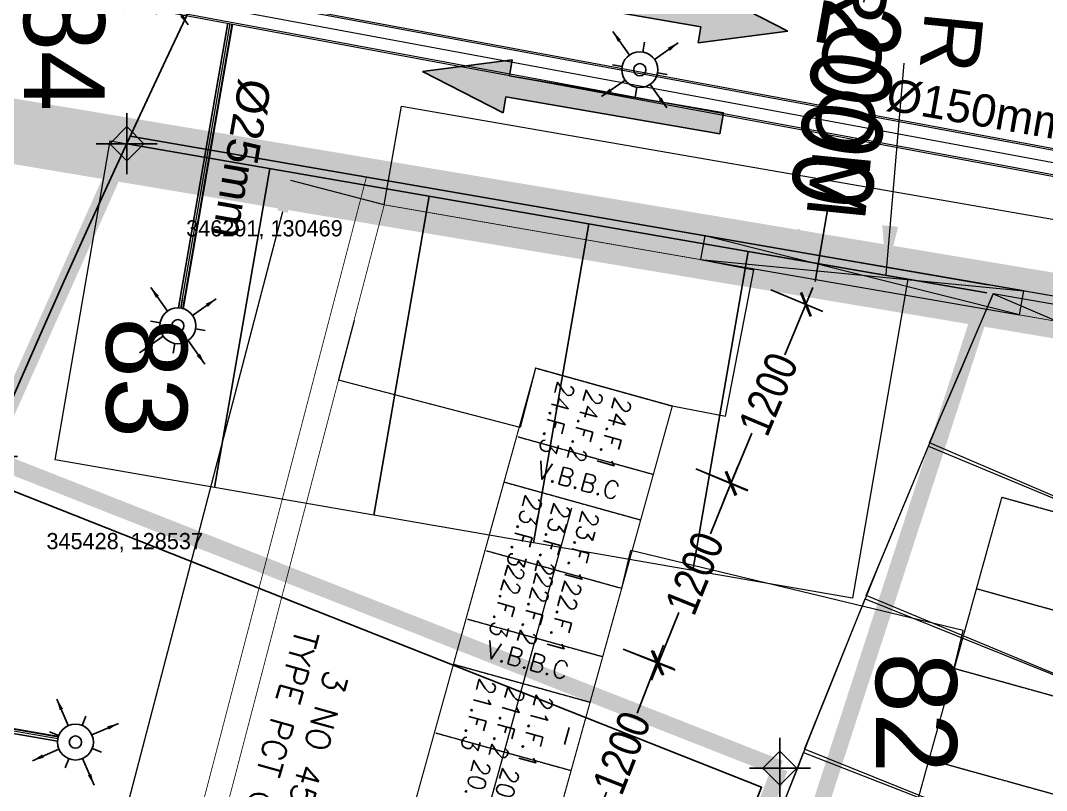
# Model space of a CAD drawing. Header units: inches. Extents: x 257070 to 799932, y -17980 to 269260.
# Drawn here: x 345635 to 351973, y 126474 to 131230 of the extents above; entities that cross this region are included whole.
import ezdxf

# ---------------------------------------------------------------- set-up
doc = ezdxf.new("R2010")
doc.units = ezdxf.units.IN
doc.header["$MEASUREMENT"] = 0
doc.header["$PDMODE"] = 99
doc.header["$PDSIZE"] = 100
doc.linetypes.add('Basement 1floor plan$0$CENTERX2', pattern=[4, 2.5, -0.5, 0.5, -0.5])
doc.linetypes.add('HIDDEN', pattern=[0.375, 0.25, -0.125])
for name, color, linetype in [('0-AES-F-SPRINKLER', 10, 'Continuous'), ('0-MULLION HIDDEN', 7, 'Continuous'), ('2 wheeler barrier', 170, 'Continuous'), ('basement1_AP$0$A-_ROAD----_E-_-', 2, 'Continuous'), ('DSP_MISCELANEOUS', 252, 'Continuous'), ('DSP_PARKING', 8, 'Continuous'), ('DSP_SLAB CO-ORDINATES', 160, 'Continuous'), ('RETAIL', 40, 'Continuous'), ('VL-E-EQP TEXT', 2, 'Continuous'), ('VL-EL-CABLE TRAY LIFT', 1, 'Continuous'), ('VL-EL-TRAY(DG)', 11, 'Continuous'), ('VL-EL-TRAY(TR-1)', 4, 'Continuous')]:
    doc.layers.add(name, color=color, linetype=linetype)
for name, color, linetype, lineweight in [('0-AES-F-SPRINKLER PIPE', 10, 'Continuous', 15), ('0-AES-P-INFRA', 7, 'Continuous', 13), ('07--DIM-2', 2, 'Continuous', 25), ('M--TILING-2', 252, 'Continuous', 18), ('Q--PARKING', 253, 'Continuous', 13), ('VL-EL-ES1 CABLETRAY', 4, 'Continuous', 0), ('VL-MEP-EQPT', 6, 'Continuous', 0)]:
    doc.layers.add(name, color=color, linetype=linetype, lineweight=lineweight)
doc.styles.add('ARIAL', font='arial.ttf')
doc.styles.add('RomanS', font='romans.shx')
doc.styles.get("Standard").update_dxf_attribs({"font": 'arial.ttf'})
doc.styles.add('TEXT style 175', font='GOTHIC.TTF')
doc.styles.add('TEXT style 75', font='ARIALN.TTF')
doc.dimstyles.new('75', dxfattribs={"dimscale": 1.5, "dimtxt": 200, "dimasz": 113, "dimexe": 113, "dimexo": 0, "dimgap": 25, "dimtad": 0, "dimdec": 0, "dimrnd": 5, "dimzin": 0, "dimdsep": 46, "dimtxsty": 'TEXT style 75', "dimblk": 'ARCHTICK', "dimcen": 0.09, "dimdle": 113, "dimclrd": 8, "dimclre": 8, "dimclrt": 256, "dimadec": 0, "dimazin": 0, "dimtfac": 1, "dimtdec": 0, "dimtofl": 0, "dimtmove": 1, "dimatfit": 3, "dimldrblk": 'OPEN90', "dimfxl": 0, "dimtolj": 1, "dimtzin": 0, "dimarcsym": 0})
doc.dimstyles.new('AES DIM', dxfattribs={"dimtxt": 0.2, "dimasz": 0.15, "dimexe": 0, "dimexo": 0, "dimgap": 0.02, "dimtad": 1, "dimzin": 0, "dimdsep": 46, "dimtxsty": 'RomanS', "dimcen": 0, "dimclrd": 7, "dimclre": 7, "dimclrt": 7, "dimadec": 0, "dimazin": 0, "dimtfac": 1, "dimtix": 1, "dimtofl": 0, "dimtmove": 1, "dimatfit": 3, "dimfxl": 1, "dimtolj": 1, "dimtzin": 0, "dimlwd": -1, "dimlwe": -1, "dimarcsym": 0})
doc.dimstyles.new('ISO-25', dxfattribs={"dimtxt": 2.5, "dimasz": 2.5, "dimexe": 1.25, "dimexo": 0.625, "dimtad": 1, "dimtxsty": 'Standard', "dimcen": 2.5, "dimadec": 0, "dimazin": 0, "dimtfac": 1, "dimtmove": 0, "dimatfit": 3, "dimfxl": 1, "dimarcsym": 0})

# ---------------------------------------------------------------- blocks, each defined once
blk = doc.blocks.new('_ArchTick')
at = {"color": 0, "linetype": 'ByBlock', "const_width": 0.15}
blk.add_lwpolyline([(-0.5, -0.5), (0.5, 0.5)], dxfattribs=at)
blk = doc.blocks.new('*D234')
at = {"layer": '07--DIM-2', "color": 251, "lineweight": -2, "ltscale": 1000, "transparency": 16777216}
for p, q in [((350924.7713601898, 131810.2803605062), (350843.9914974724, 131344.1697589004)), ((350531.3158836263, 131763.7842131661), (351016.8157064752, 131679.6440779623)), ((350544.6578641199, 129616.9746977895), (350625.4377268374, 130083.0852993953)), ((350189.794323815, 129793.1591792787), (350675.2941466639, 129709.0190440748))]:
    blk.add_line(p, q, dxfattribs=at)
at = {"layer": 'DEFPOINTS', "color": 0, "ltscale": 1000, "transparency": 16777216}
for p in [(350531.3158836263, 131763.7842131661, -6.740123158241933e-08), (350189.794323815, 129793.1591792787, -6.654302336857554e-08), (350563.9538322492, 129728.3150122041)]:
    blk.add_point(p, dxfattribs=at)
at = {"layer": '07--DIM-2', "color": 251, "lineweight": -2, "ltscale": 1000, "transparency": 16777216, "xscale": 350, "yscale": 350, "zscale": 350}
for p, rotation in [((350905.4753920605, 131698.9400460916), 80.16794465756146), ((350563.9538322492, 129728.3150122041), 260.1679446575615)]:
    blk.add_blockref('_ArchTick', p, dxfattribs=dict(at, rotation=rotation))
at = {"layer": '07--DIM-2', "ltscale": 1000, "transparency": 16777216, "insert": (350734.7146121548, 130713.6275291478), "char_height": 500, "attachment_point": 5, "rotation": 260, "style": 'TEXT style 75'}
blk.add_mtext('\\A1;2000', dxfattribs=at)
blk = doc.blocks.new('_Open90')
at = {"color": 0, "linetype": 'ByBlock', "lineweight": -2}
for p, q in [((-0.5, 0.5), (0, 0)), ((0, 0), (-1, 0)), ((0, 0), (-0.5, -0.5))]:
    blk.add_line(p, q, dxfattribs=at)
blk = doc.blocks.new('*U178')
at = {"layer": 'DSP_SLAB CO-ORDINATES', "color": 206}
for p, q in [((-0.0003698509850069277, -188.0474283585087), (-0.0003698509849839045, 188.0474118549197)), ((-188.0477899576992, -8.251794497482479e-06), (188.0470502557292, -8.251794497482479e-06))]:
    blk.add_line(p, q, dxfattribs=at)
at = {"layer": 'DSP_SLAB CO-ORDINATES', "color": 206, "ltscale": 3.5}
blk.add_lwpolyline([(-105.4687033243318, 0.1349944143975237), (4.66756682276557e-05, 105.6037444143975), (105.4687966714443, 0.1359383291039289), (4.667566820182415e-05, -105.3337555856025), (-105.4677594096254, 0.1359383291039289)], dxfattribs=at)
at = {"layer": 'DEFPOINTS', "style": 'TEXT style 175'}
blk.add_attdef('CORDINATE', (367.2826763232355, -572.4526064181649), '', height=100, dxfattribs=at)
at = {"layer": 'DSP_SLAB CO-ORDINATES', "color": 214, "style": 'TEXT style 175'}
blk.add_attdef('NO.', (592.8591045036692, 715.0341059164293), '', height=500, rotation=270, dxfattribs=at)
blk = doc.blocks.new('*U179')
at = {"layer": 'DSP_SLAB CO-ORDINATES', "color": 206}
for p, q in [((-0.0003698509850069277, -188.0474283585087), (-0.0003698509849839045, 188.0474118549197)), ((-188.0477899576992, -8.251794497482479e-06), (188.0470502557292, -8.251794497482479e-06))]:
    blk.add_line(p, q, dxfattribs=at)
at = {"layer": 'DSP_SLAB CO-ORDINATES', "color": 206, "ltscale": 3.5}
blk.add_lwpolyline([(-105.4687033243318, 0.1349944143975237), (4.66756682276557e-05, 105.6037444143975), (105.4687966714443, 0.1359383291039289), (4.667566820182415e-05, -105.3337555856025), (-105.4677594096254, 0.1359383291039289)], dxfattribs=at)
at = {"layer": 'DEFPOINTS', "style": 'TEXT style 175'}
blk.add_attdef('CORDINATE', (367.2826763232355, -572.4526064181649), '', height=100, dxfattribs=at)
at = {"layer": 'DSP_SLAB CO-ORDINATES', "color": 214, "style": 'TEXT style 175'}
blk.add_attdef('NO.', (736.7174987976277, 858.989268202271), '', height=500, rotation=270, dxfattribs=at)
blk = doc.blocks.new('*U180')
at = {"layer": 'DSP_SLAB CO-ORDINATES', "color": 206}
for p, q in [((-0.0003698509850069277, -188.0474283585087), (-0.0003698509849839045, 188.0474118549197)), ((-188.0477899576992, -8.251794497482479e-06), (188.0470502557292, -8.251794497482479e-06))]:
    blk.add_line(p, q, dxfattribs=at)
at = {"layer": 'DSP_SLAB CO-ORDINATES', "color": 206, "ltscale": 3.5}
blk.add_lwpolyline([(-105.4687033243318, 0.1349944143975237), (4.66756682276557e-05, 105.6037444143975), (105.4687966714443, 0.1359383291039289), (4.667566820182415e-05, -105.3337555856025), (-105.4677594096254, 0.1359383291039289)], dxfattribs=at)
at = {"layer": 'DEFPOINTS', "style": 'TEXT style 175'}
blk.add_attdef('CORDINATE', (367.2826763232355, -572.4526064181649), '', height=100, dxfattribs=at)
at = {"layer": 'DSP_SLAB CO-ORDINATES', "color": 214, "style": 'TEXT style 175'}
blk.add_attdef('NO.', (-635.8334859257494, 944.6775177041363), '', height=500, rotation=270, dxfattribs=at)
blk = doc.blocks.new('*D524')
at = {"layer": '0-MULLION HIDDEN', "color": 8, "lineweight": -2, "ltscale": 1000, "transparency": 16777216}
for p, q in [((349357.2960027764, 127347.4176456361), (349672.5721161249, 127224.5204748762)), ((349608.3287877857, 127370.8447543513), (349444.4948961724, 126950.5510058198)), ((349090.4197775215, 126042.2190519478), (349254.2536691347, 126462.5128004793)), ((348921.467943648, 126229.3595510469), (349236.7440569965, 126106.462380287))]:
    blk.add_line(p, q, dxfattribs=at)
at = {"layer": 'DEFPOINTS', "color": 0, "ltscale": 1000, "transparency": 16777216}
for p in [(349357.2960027764, 127347.4176456361), (348921.467943648, 126229.3595510469), (349131.4602530894, 126147.502855855)]:
    blk.add_point(p, dxfattribs=at)
at = {"layer": '0-MULLION HIDDEN', "color": 8, "lineweight": -2, "ltscale": 1000, "transparency": 16777216, "xscale": 113, "yscale": 113, "zscale": 113}
for p, rotation in [((349567.2883122178, 127265.5609504441), 68.70376238343059), ((349131.4602530894, 126147.502855855), 248.7037623834306)]:
    blk.add_blockref('_ArchTick', p, dxfattribs=dict(at, rotation=rotation))
at = {"layer": '0-MULLION HIDDEN', "ltscale": 1000, "transparency": 16777216, "insert": (349349.3742826536, 126706.5319031496), "char_height": 200, "attachment_point": 5, "rotation": 68.70376238343059, "style": 'TEXT style 75'}
blk.add_mtext('\\A1;1200', dxfattribs=at)
blk = doc.blocks.new('*D526')
at = {"layer": '0-MULLION HIDDEN', "color": 8, "lineweight": -2, "ltscale": 1000, "transparency": 16777216}
for p, q in [((350270.8053085103, 129566.7136314917), (350591.2737660424, 129432.4480202596)), ((350530.717088584, 129580.3361158427), (350356.4032448708, 129164.2795537144)), ((349979.6790256307, 128265.104937467), (350153.992869344, 128681.1614995953)), ((349807.0986636819, 128459.9272261574), (350127.5671212139, 128325.6616149253))]:
    blk.add_line(p, q, dxfattribs=at)
at = {"layer": 'DEFPOINTS', "color": 0, "ltscale": 1000, "transparency": 16777216}
for p in [(350270.8053085103, 129566.7136314917), (349807.0986636819, 128459.9272261574), (350023.3447346931, 128369.3273239877)]:
    blk.add_point(p, dxfattribs=at)
at = {"layer": '0-MULLION HIDDEN', "color": 8, "lineweight": -2, "ltscale": 1000, "transparency": 16777216, "xscale": 113, "yscale": 113, "zscale": 113}
for p, rotation in [((350487.0513795216, 129476.113729322), 67.26793915141728), ((350023.3447346931, 128369.3273239877), 247.2679391514173)]:
    blk.add_blockref('_ArchTick', p, dxfattribs=dict(at, rotation=rotation))
at = {"layer": '0-MULLION HIDDEN', "ltscale": 1000, "transparency": 16777216, "insert": (350255.1980571074, 128922.7205266548), "char_height": 200, "attachment_point": 5, "rotation": 67.26793915141725, "style": 'TEXT style 75'}
blk.add_mtext('\\A1;1200', dxfattribs=at)
blk = doc.blocks.new('*D528')
at = {"layer": '0-MULLION HIDDEN', "color": 8, "lineweight": -2, "ltscale": 1000, "transparency": 16777216}
for p, q in [((350066.9214553382, 128476.7639501314), (349897.8343136864, 128058.5559638427)), ((349807.098663601, 128459.9272259612), (350129.3263569281, 128329.6462140914)), ((349532.4059582862, 127154.7317277016), (349701.493099938, 127572.9397139904)), ((349357.2960009991, 127347.4176411613), (349679.5236943262, 127217.1366292915))]:
    blk.add_line(p, q, dxfattribs=at)
at = {"layer": 'DEFPOINTS', "color": 0, "ltscale": 1000, "transparency": 16777216}
for p in [(349807.098663601, 128459.9272259612), (349357.2960009991, 127347.4176411613), (349574.7623755112, 127259.4930465166)]:
    blk.add_point(p, dxfattribs=at)
at = {"layer": '0-MULLION HIDDEN', "color": 8, "lineweight": -2, "ltscale": 1000, "transparency": 16777216, "xscale": 113, "yscale": 113, "zscale": 113}
for p, rotation in [((350024.5650381131, 128372.0026313165), 67.98585076890897), ((349574.7623755112, 127259.4930465166), 247.985850768909)]:
    blk.add_blockref('_ArchTick', p, dxfattribs=dict(at, rotation=rotation))
at = {"layer": '0-MULLION HIDDEN', "ltscale": 1000, "transparency": 16777216, "insert": (349799.6637068122, 127815.7478389166), "char_height": 200, "attachment_point": 5, "rotation": 67.98585076890899, "style": 'TEXT style 75'}
blk.add_mtext('\\A1;1200', dxfattribs=at)
blk = doc.blocks.new('basement1_AP$0$AR-DIR-A')
h = blk.add_hatch()
h.set_pattern_fill('ANSI31', color=8)
h.set_pattern_definition([(45, (0, 0), (-0.08838834764831843, 0.08838834764831845), [])])
h.paths.add_polyline_path([(158.1066071930181, -457.6573373205702), (26.41674446851535, -457.6573373205702), (26.41674446851539, -1800.032041987579), (-73.89045896677638, -1800.032041987579), (92.26167583076679, -2334.707830424019), (258.4138106283098, -1800.032041987579), (158.1066071930181, -1800.032041987579)])
at = {"layer": 'DSP_MISCELANEOUS', "color": 8}
for p, q in [((158.1066071930181, -457.6573373205702), (26.41674446851536, -457.6573373205702)), ((26.41674446851536, -457.6573373205702), (26.41674446851539, -1800.032041987579)), ((158.1066071930181, -457.6573373205702), (158.1066071930181, -1800.032041987579)), ((26.41674446851539, -1800.032041987579), (-73.89045896677635, -1800.032041987579)), ((-73.89045896677635, -1800.032041987579), (92.26167583076676, -2334.707830424019)), ((258.4138106283099, -1800.032041987579), (92.26167583076676, -2334.707830424019)), ((158.1066071930181, -1800.032041987579), (258.4138106283099, -1800.032041987579))]:
    blk.add_line(p, q, dxfattribs=at)
blk = doc.blocks.new('MLTP')
at = {"layer": 'VL-MEP-EQPT', "linetype": 'HIDDEN', "ltscale": 3, "const_width": 10}
blk.add_lwpolyline([(1200, -21499.99999999996), (1200, -1.45519e-11), (0, -1.45519e-11), (-5.82077e-11, -21500.00000000002), (1199.999999999942, -21500.00006139309)], dxfattribs=at)
at = {"layer": 'VL-MEP-EQPT', "linetype": 'HIDDEN', "ltscale": 3}
for points in [[(11.62260938480676, -18299.99281915204), (1200, -18299.99281915204)], [(0, -18900.00016115688), (1200, -18900.00016115688)], [(12.2577246447654, -19299.99241578048), (1200, -19299.99241578048)], [(12.63879377552985, -19899.99213406278), (1200, -19899.99213406278)], [(0, -20500.00016115689), (1200, -20500.00016115689)], [(13.27390903548848, -20899.99173069129), (1200, -20899.99173069129)], [(13.65497819146367, -21499.9914886683), (1200, -21499.9914886683)]]:
    blk.add_lwpolyline(points, dxfattribs=at)
blk = doc.blocks.new('A$C781F3CA6')
at = {"layer": 'VL-EL-CABLE TRAY LIFT', "color": 252}
blk.add_line((1810.535150033311, -2476.480821527175), (1810.535150033311, -2352.831643649042), dxfattribs=at)
at = {"layer": 'VL-EL-ES1 CABLETRAY', "color": 252}
blk.add_line((1419.602677321064, -17250.0131328229), (1419.602677321064, -872.213805368647), dxfattribs=at)
at = {"layer": 'VL-MEP-EQPT', "linetype": 'HIDDEN'}
for p, q in [((4287.875046730333, -659.3344250731298), (5359.501254879637, -659.3344250731298)), ((4287.875046730333, -1236.363921709849), (5359.501254879637, -1236.363921709849)), ((4287.875046730333, -1895.826203662634), (5359.501254879637, -1895.826203662634))]:
    blk.add_line(p, q, dxfattribs=at)
blk.add_lwpolyline([(4287.875046730333, 0.1278568796551553), (4287.875046730333, -8985.045734607289), (5359.501254879637, -8985.045734607289), (5359.501254879637, 0.1278568796551553)], close=True, dxfattribs=at)
at = {"layer": 'VL-EL-TRAY(DG)', "xscale": -0.8243278523919791, "yscale": 0.8243278523919791, "zscale": 0.8243278523919791, "rotation": 180}
blk.add_blockref('MLTP', (915.1642734114332, -17723.02636553493), dxfattribs=at)
at = {"layer": 'VL-E-EQP TEXT', "color": 252, "ltscale": 5, "char_height": 123.6491778654098, "attachment_point": 1, "rotation": 270, "style": 'RomanS'}
for s, insert, width in [('24.F.1 24.F.2 24.F.3', (1625.011265716282, -38.28939571669785), 503.7349300371993), ('23.F.1 23.F.2 23.F.3', (1619.614081759802, -860.8949718995947), 433.3609281378447), ('22.F.1 22.F.2 22.F.3', (1631.64807657081, -1361.295139244695), 433.3609281378447), ('21.F.1 21.F.2 21.F.3', (1653.097264624248, -2180.193720643207), 433.3609281378447), ('20.F.1 20.F.2', (1561.734854038867, -2736.014145474939), 433.3609281378447)]:
    blk.add_mtext(s, dxfattribs=dict(at, insert=insert, width=width))
at = {"layer": 'VL-E-EQP TEXT', "color": 252, "char_height": 123.6491778654098, "width": 1000.367131477151, "attachment_point": 5, "style": 'RomanS'}
for insert in [(1411.291337003924, -675.0556864527633), (1405.092658059706, -1978.284323866189)]:
    blk.add_mtext('V.B.B.C', dxfattribs=dict(at, insert=insert))
at = {"layer": 'VL-EL-TRAY(TR-1)', "color": 7, "insert": (-155.2936273445534, -6376.683351777428), "char_height": 164.8655704872131, "width": 4578.630922087978, "attachment_point": 6, "rotation": 270, "style": 'RomanS'}
blk.add_mtext('\\pi-0.38941,l0.38941,t0.38941;3 NO 450mm WIDE GI PERFORATED\\PTYPE PCT @ 4300mm FROM FFL.(C4, C5, C6)', dxfattribs=at)
at = {"layer": 'VL-MEP-EQPT', "color": 7, "insert": (5934.600167655222, -2880.933165761011), "char_height": 247.2983557308196, "width": 11110.86552265867, "attachment_point": 5, "rotation": 270}
blk.add_mtext('SYNCHRONISATION PANEL', dxfattribs=at)
blk = doc.blocks.new('*D651')
at = {"color": 7, "ltscale": 1000, "transparency": 16777216}
for p, q in [((-5809.795180019922, -23105.57575196892), (-5753.585994876284, -22872.07869701919)), ((-3699.838421103393, -23366.47241704856), (-5753.440160894576, -22872.11380328329)), ((-3755.901772265323, -23600.00457826239), (-3699.692587121684, -23366.50752331266))]:
    blk.add_line(p, q, dxfattribs=at)
for points in [[(-5753.434309850559, -22872.08949761967), (-5753.446011938594, -22872.13810894691), (-5753.585994876284, -22872.07869701919)], [(-3699.832570059375, -23366.44811138494), (-3699.84427214741, -23366.49672271218), (-3699.692587121684, -23366.50752331266)]]:
    blk.add_solid(points, dxfattribs=at)
at = {"layer": 'DEFPOINTS', "color": 0, "ltscale": 1000, "transparency": 16777216}
for p in [(-5753.585994876284, -22872.07869701919), (-5809.795180019922, -23105.57575196892, -2.193458660647438e-08), (-3755.901772265323, -23600.00457826239, -2.193458660647438e-08)]:
    blk.add_point(p, dxfattribs=at)
at = {"color": 7, "ltscale": 1000, "transparency": 16777216, "insert": (-4726.611205987703, -23119.17644298056), "char_height": 0.2, "attachment_point": 5, "rotation": 346.46485541303366, "style": 'RomanS'}
blk.add_mtext('\\A1;2112.57', dxfattribs=at)
blk = doc.blocks.new('*D634')
at = {"color": 7, "ltscale": 1000, "transparency": 16777216}
for p, q in [((347882.2574673163, 130091.5790087443), (347304.2804194178, 130242.585164389)), ((347253.7240926209, 130049.0804930738), (343009.3353785308, 113803.65494316)), ((343536.7560996326, 113459.1441162001), (342958.779051734, 113610.1502718448))]:
    blk.add_line(p, q, dxfattribs=at)
for points in [[(347221.4733140684, 130057.5065475399), (347285.9748711734, 130040.6544386076), (347304.2804194178, 130242.585164389)], [(342977.0845999782, 113812.0809976261), (343041.5861570833, 113795.2288886939), (342958.779051734, 113610.1502718448)]]:
    blk.add_solid(points, dxfattribs=at)
at = {"layer": 'DEFPOINTS', "color": 0, "ltscale": 1000, "transparency": 16777216}
for p in [(347882.2574673163, 130091.5790087443, -5.71768998e-08), (342958.779051734, 113610.1502718448), (343536.7560996326, 113459.1441162001, -6.44092891e-08)]:
    blk.add_point(p, dxfattribs=at)
at = {"color": 7, "ltscale": 1000, "transparency": 16777216, "insert": (345019.2383884338, 121955.705707758), "char_height": 200, "attachment_point": 5, "rotation": 75.35782378460276}
blk.add_mtext('\\A1;17191', dxfattribs=at)
blk = doc.blocks.new('*D653')
at = {"color": 7, "ltscale": 1000, "transparency": 16777216}
for p, q in [((-7276.764554263732, -20737.07740202849), (-7171.223295775143, -20128.09023822967)), ((-7171.075498897601, -20128.11585234665), (147.4864972088089, -21396.46810886645)), ((42.09303559776163, -22005.48088678226), (147.6342940863506, -21396.49372298344))]:
    blk.add_line(p, q, dxfattribs=at)
for points in [[(-7171.071229878104, -20128.09121953373), (-7171.079767917099, -20128.14048515957), (-7171.223295775143, -20128.09023822967)], [(147.4907662283067, -21396.44347605352), (147.4822281893107, -21396.49274167937), (147.6342940863506, -21396.49372298344)]]:
    blk.add_solid(points, dxfattribs=at)
at = {"layer": 'DEFPOINTS', "color": 0, "ltscale": 1000, "transparency": 16777216}
for p in [(-7276.764554263732, -20737.07740202849), (147.6342940863506, -21396.49372298344), (42.09303559776163, -22005.48088678226, -5.317743300000001e-09)]:
    blk.add_point(p, dxfattribs=at)
at = {"color": 7, "ltscale": 1000, "transparency": 16777216, "insert": (-3511.774009550808, -20762.17374310452), "char_height": 0.2, "attachment_point": 5, "rotation": 350.1679446575634, "style": 'RomanS'}
blk.add_mtext('\\A1;7427.96', dxfattribs=at)
blk = doc.blocks.new('*D642')
at = {"color": 7, "ltscale": 1000, "transparency": 16777216}
for p, q in [((-7463.618230295253, -21452.26106855313), (-7559.506224535653, -21819.27299335439)), ((-6341.491744284579, -21745.43535188427), (-6437.379738524979, -22112.44727668553)), ((-6437.524867028465, -22112.40935944043), (-7559.361096032167, -21819.31091059948))]:
    blk.add_line(p, q, dxfattribs=at)
for points in [[(-7559.354776491317, -21819.28672251557), (-7559.367415573017, -21819.3350986834), (-7559.506224535653, -21819.27299335439)], [(-6437.518547487616, -22112.38517135652), (-6437.531186569316, -22112.43354752435), (-6437.379738524979, -22112.44727668553)]]:
    blk.add_solid(points, dxfattribs=at)
at = {"layer": 'DEFPOINTS', "color": 0, "ltscale": 1000, "transparency": 16777216}
for p in [(-7463.618230295253, -21452.26106855313, -6.44092891e-08), (-6341.491744284579, -21745.43535188427, -2.193458629725266e-08), (-7559.506224535653, -21819.27299335439)]:
    blk.add_point(p, dxfattribs=at)
at = {"color": 7, "ltscale": 1000, "transparency": 16777216, "insert": (-6998.412647734238, -21965.74403221717), "char_height": 0.2, "attachment_point": 5, "rotation": 345.3578237846028, "style": 'RomanS'}
blk.add_mtext('\\A1;1159.79', dxfattribs=at)
blk = doc.blocks.new('*D643')
at = {"color": 7, "ltscale": 1000, "transparency": 16777216}
for p, q in [((-5322.692036595324, -21075.73030795542), (-4993.29685198749, -21139.31265748456)), ((-5167.792066359863, -22043.30384021102), (-4993.325281331939, -21139.45993875416)), ((-5497.215680312145, -21979.86877195148), (-5167.820495704311, -22043.45112148062))]:
    blk.add_line(p, q, dxfattribs=at)
for points in [[(-4993.349828210205, -21139.45520053008), (-4993.300734453673, -21139.46467697823), (-4993.29685198749, -21139.31265748456)], [(-5167.816613238129, -22043.29910198695), (-5167.767519481597, -22043.3085784351), (-5167.820495704311, -22043.45112148062)]]:
    blk.add_solid(points, dxfattribs=at)
at = {"layer": 'DEFPOINTS', "color": 0, "ltscale": 1000, "transparency": 16777216}
for p in [(-5322.692036595324, -21075.73030795542, -5.71768998e-08), (-4993.29685198749, -21139.31265748456), (-5497.215680312145, -21979.86877195148, -2.193458629725266e-08)]:
    blk.add_point(p, dxfattribs=at)
at = {"color": 7, "ltscale": 1000, "transparency": 16777216, "insert": (-5080.67649886158, -21591.35914600703), "char_height": 0.2, "attachment_point": 5, "rotation": 79.07470369936212, "style": 'RomanS'}
blk.add_mtext('\\A1;920.83', dxfattribs=at)
blk = doc.blocks.new('*U603')
at = {"layer": '0-AES-F-SPRINKLER'}
for p, q in [((171672.4061701425, 56809.37202057959), (171672.4061701495, 56870.64695059191)), ((171561.5562048926, 56698.52205535075), (171500.2812748789, 56698.52205535703)), ((171783.2561353722, 56698.52205532826), (171844.5310653842, 56698.52205532206)), ((171672.4061701212, 56587.67209009943), (171672.4061701137, 56526.39716008698))]:
    blk.add_line(p, q, dxfattribs=at)
for radius in [110.8499652399786, 37.80738082159161]:
    blk.add_circle((171672.4061701323, 56698.52205533961), radius, dxfattribs=at)
at = {"layer": '0-AES-F-SPRINKLER PIPE'}
for points, override in [([(171467.8843980348, 56903.04382747895), (171594.0234080246, 56776.90481746293)], {"dimasz": 70, "dimtad": 0, "dimfxl": 13, "dimarcsym": 1}), ([(171876.9279422716, 56903.04382743764), (171750.7889322562, 56776.90481744697)], {"dimasz": 70, "dimtad": 0, "dimfxl": 13, "dimarcsym": 1}), ([(171467.8843979921, 56494.00028324145), (171594.0234080091, 56620.13929323198)], {"dimasz": 70, "dimtad": 0, "dimfxl": 13, "dimarcsym": 1}), ([(171876.9279422305, 56494.0002832), (171750.7889322391, 56620.13929321616)], {"dimasz": 70, "dimgap": 0.625, "dimtad": 0, "dimfxl": 13, "dimarcsym": 1})]:
    blk.add_leader(points, dimstyle='ISO-25', override=override, dxfattribs=at)
blk = doc.blocks.new('A$C5579145F')
at = {"layer": '0-AES-P-INFRA', "ltscale": 1000, "const_width": 5}
for points, elevation in [([(-7387.032543659792, -20565.73131135711), (-11807.63444872992, -37485.61400170044), (-5349.162346572906, -38793.69825411403)], 5.325567612903172e-08), ([(-7387.032543659792, -20565.73131135711), (107.1874981095898, -21864.52619837057)], 6.048806542903172e-08), ([(-7276.764554263733, -20737.07740202849), (-11622.26592194749, -37369.51229457272), (-5319.930640794453, -38646.57413176395)], 5.325567612903172e-08), ([(-7276.764554263733, -20737.07740202849), (81.57338112377329, -22012.32307591214)], 6.048806542903172e-08)]:
    blk.add_lwpolyline(points, dxfattribs=dict(at, elevation=elevation))
at = {"layer": '0-AES-P-INFRA', "color": 3, "ltscale": 1000, "elevation": 6.048806542903172e-08}
blk.add_lwpolyline([(-5297.077919609554, -20927.93343041389), (-5322.69203659537, -21075.73030795544), (-3352.067002707801, -21417.2518677667), (-3326.452885721985, -21269.45499022515)], close=True, dxfattribs=at)
for points in [[(-3352.067002707801, -21417.2518677667), (-5297.077919609554, -20927.93343041389)], [(-5322.69203659537, -21075.73030795544), (-3326.452885721985, -21269.45499022515)]]:
    blk.add_lwpolyline(points, dxfattribs=at)
at = {"layer": '0-AES-P-INFRA', "ltscale": 1000, "xscale": 0.8857921600302062, "yscale": 0.8857921600302062, "zscale": 0.8857921600302062, "rotation": 344.4814120939616}
blk.add_blockref('A$C781F3CA6', (-7122.589280305838, -21528.56556492952, 9.573037893177906e-08), dxfattribs=at)
at = {"layer": 'VL-MEP-EQPT', "color": 7, "insert": (-3221.42063344951, -16053.94267644471, 1.121674293290284e-07), "char_height": 363.12319738242, "width": 4823.666746415727, "attachment_point": 1, "rotation": 264.29164494823726, "style": 'ARIAL'}
blk.add_mtext('\\pi969.61999;ENTRY FOR \\P\\pi27.01063;ELECTRICAL ROOM', dxfattribs=at)
at = {"ltscale": 1000}
for p1, p2, distance, picture, middle in [((-7276.764554263733, -20737.07740202849, 1.176649652290317e-07), (42.09303559776163, -22005.48088678226, 1.123472219290317e-07), 618.064982760784, '*D653', (-3511.774009550808, -20762.17374310452, 1.176649652290317e-07)), ((-5497.215680312145, -21979.86877195149, 9.573037893177906e-08), (-5322.692036595325, -21075.73030795543, 6.048806542903172e-08), -335.4756366928509, '*D643', (-5080.67649886158, -21591.35914600703, 1.176649652290317e-07)), ((-6341.491744284578, -21745.43535188427, 9.573037893177906e-08), (-7463.618230295253, -21452.26106855313, 5.325567612903172e-08), 379.3313332507249, '*D642', (-6998.412647734238, -21965.74403221717, 1.176649652290317e-07)), ((-3755.901772265323, -23600.00457826239, 9.573037893177906e-08), (-5809.795180019923, -23105.57575196892, 9.573037893177906e-08), -240.1673315934313, '*D651', (-4726.611205987703, -23119.17644298056, 1.176649655382534e-07))]:
    dim = blk.add_aligned_dim(p1=p1, p2=p2, distance=distance, dimstyle='AES DIM', override={"dimscale": 1}, dxfattribs=at)
    dim.commit()
    dim.dimension.update_dxf_attribs({"geometry": picture, "text_midpoint": middle})
dim = blk.add_aligned_dim(p1=(-7276.764554263733, -20737.07740202849, 6.048806542903172e-08), p2=(-11622.26592194749, -37369.51229457272, 5.325567612903172e-08), distance=-597.3778761722996, dimstyle='AES DIM', override={"dimscale": 1}, dxfattribs=at)
dim.commit()
dim.dimension.update_dxf_attribs({"geometry": '*D634', "text_midpoint": (-10139.78363314626, -28872.95070301478, 1.176649652290317e-07), "insert": (-355159.0220215801, -150828.6564107728)})
at = {"layer": '0-AES-P-INFRA', "color": 7, "ltscale": 1000}
blk.add_leader([(-4176.416227605718, -21166.97289044908, 1.780000544290284e-07), (-4065.579866617336, -19862.4277980029, 1.780000544290284e-07)], dimstyle='AES DIM', override={"dimscale": 1, "dimasz": 300, "dimtad": 0}, dxfattribs=at)

msp = doc.modelspace()

# ---------------------------------------------------------------- linework, layer by layer
at = {"layer": '0-AES-F-SPRINKLER PIPE', "ltscale": 1000, "const_width": 100, "elevation": -6.654302336857554e-08}
msp.add_lwpolyline([(351605.3977095037, 129547.826318871), (346250.5245428041, 113080.3835360998), (353595.493198943, 111341.1874629324), (356762.7407866381, 110411.5759416579), (357833.0008281745, 110283.9801782115), (360303.2857049529, 119093.2608042444), (363523.4809188613, 126983.1935690066), (367633.3451623905, 134797.2613235805), (369450.4341872607, 138076.312566022), (363706.0776720152, 139071.7693589754), (357863.4465078678, 128490.3235903428)], close=True, dxfattribs=at)
at = {"layer": '0-AES-F-SPRINKLER PIPE', "ltscale": 1000, "elevation": -6.524959123959128e-08}
for points in [[(341097.3215382654, 132456.3469278223), (353616.3878552243, 130132.9472726704, 0.3391610515133215), (353697.7254131605, 130174.3122347641), (354375.3894239702, 131590.3484931545)], [(341099.1462684165, 132466.1790364403), (353618.2125853754, 130142.7793812884, 0.339161051513405), (353688.7051355867, 130178.629015103), (354366.3691463965, 131594.6652734933)], [(341083.6360621321, 132382.6061131875), (353602.7023790909, 130059.2064580356, 0.3391610515133395), (353765.3774949632, 130141.9363822231), (354443.0415057731, 131557.9726406137)], [(341068.1258558476, 132299.0331899348), (353587.1921728065, 129975.6335347828, 0.3391610515133587), (353842.0498543396, 130105.2437493433), (354519.7138651496, 131521.2800077341)], [(341069.9505859987, 132308.8652985527), (353589.0169029576, 129985.4656434008, 0.3391610515133438), (353833.0295767658, 130109.5605296821), (354510.6935875759, 131525.5967880728)]]:
    msp.add_lwpolyline(points, format="xyb", dxfattribs=at)
at = {"layer": '0-AES-F-SPRINKLER PIPE', "ltscale": 1000}
for points in [[(346610.6596167593, 129455.1245576826), (346915.455719173, 131213.8337154655)], [(346613.6807823155, 129454.9886485623), (346918.4055605804, 131213.2862576651)], [(346626.1179221499, 129453.5507844937), (346930.6965664445, 131211.0051834969)], [(346638.3135931645, 129450.719617094), (346942.9875723086, 131208.7241093286)], [(346641.204302212, 129449.8309586618), (346945.937413716, 131208.1766515283)]]:
    msp.add_lwpolyline(points, dxfattribs=at)
at = {"layer": '0-AES-F-SPRINKLER PIPE', "ltscale": 1000, "elevation": -5.001027947720444e-07}
for points in [[(345865.1559524563, 126791.8537973121), (340515.7119626835, 127718.9483489881)], [(345867.987119856, 126804.0494683266), (340517.8464784176, 127731.2647544126)], [(345868.8757782882, 126806.9401773742), (340518.3587621938, 127734.2206917145)], [(345863.5821792674, 126776.3954919214), (340513.0651631731, 127703.6760062617)], [(345863.7180883877, 126779.4166574776), (340513.5774469493, 127706.6319435636)]]:
    msp.add_lwpolyline(points, dxfattribs=at)
at = {"layer": '2 wheeler barrier', "color": 8, "const_width": 100, "elevation": -5.44805528684874e-08}
msp.add_lwpolyline([(346291.4028185407, 130468.7746437845), (345428.1095136826, 128536.7151459818), (350326.558426353, 126611.3348923636, 0.01966415359407068), (347881.8662595584, 119592.9920089208, 0.01643551900720741), (346266.8064160618, 113594.182272287, 0.01643551900720675), (345049.2896057862, 107502.2376426066, 0.0164355190072074), (344234.5751196895, 101343.4734109977, 0.0164355190072088), (343826.1822689572, 95144.49350831425, 0.01432480572914555), (343804.600166176, 89584.09008528513), (340137.1320025652, 89013.82138658)], format="xyb", dxfattribs=at)
at = {"layer": 'basement1_AP$0$A-_ROAD----_E-_-', "color": 8}
for points, elevation in [([(351613.9357484989, 129597.0919447182), (346313.1160807883, 130515.7569215979)], -6.655265187801076e-08), ([(351605.3977095037, 129547.826318871), (346291.4028185406, 130468.7746437843)], -6.654302336857554e-08)]:
    msp.add_lwpolyline(points, dxfattribs=dict(at, elevation=elevation))
at = {"layer": 'DSP_PARKING', "color": 8}
msp.add_arc((423732.0812776391, 94707.4101865245, -3.526372069026013e-08), 85299.08480195106, 153.8177769380767, 185.9777294860621, dxfattribs=at)
at = {"layer": 'M--TILING-2', "color": 8, "linetype": 'Basement 1floor plan$0$CENTERX2', "ltscale": 1000, "const_width": 400, "elevation": 2.408171363038821e-08}
msp.add_lwpolyline([(350086.3833850136, 91684.8476518134, -0.02911462853865341), (350643.0410899508, 101934.0380662009, -0.02440263577394803), (352024.782288598, 110427.6428705713, -0.02718810943544169), (354530.1704471644, 119680.5994549241, -0.01332322561527532), (357863.4465078688, 128490.3235903454), (338652.8309054209, 131708.109113949), (319828.4972484739, 134457.3560055109), (311231.612201708, 135934.9612226126), (308386.9808443538, 136427.9066202417), (300964.8700720216, 140353.6479632277), (283588.9790605498, 141766.7310709313)], format="xyb", dxfattribs=at)
at = {"layer": 'Q--PARKING', "color": 8}
for points, elevation in [([(361560.4034346142, 139748.0727965799, 0.06519900616687829), (351861.8052400515, 118379.8739255271, 0.0164355190072074), (350317.8376524575, 112645.1218450994, 0.01643551900720676), (349153.9139130456, 106821.3345151619, 0.01643551900720723), (348375.0618075076, 100933.6688713598, 0.01643551900720919), (347984.6457327877, 95007.55778363021, 0.04470069080363005), (348893.98903826, 78908.5276677073)], -4.923947724280979e-08), ([(356680.8231321132, 130698.0363992451, 0.03665435195770323), (351909.6327964744, 118365.295693583, 0.01643551900720727), (350366.5195357676, 112633.7168357883, 0.01643551900720668), (349203.2398327676, 106813.151994549, 0.01643551900720721), (348424.8186911308, 100928.7441853689, 0.01643551900720922), (348034.6186461723, 95005.91220536106, 0.04467482740785875), (348942.104877773, 78925.01582534448)], -4.92325348516406e-08), ([(351644.1763255619, 129541.1057438171, 0.02816632028103754), (347977.5213724038, 119563.8355450324, 0.01643551900720728), (346364.170182682, 113571.3722536648, 0.01643551900720675), (345147.9414452302, 107485.8726013806, 0.01643551900720725), (344334.0888869357, 101333.6240390158, 0.01643551900720899), (343926.1280957265, 95141.20235177595, 0.01476354369383505), (343907.2151818826, 89566.41508105223, 0.01476354369383505)], -5.395015028206689e-08), ([(353672.7000972483, 129189.5499730807, 0.029474355780773), (349890.6236293188, 118980.7062672672, 0.01643551900720737), (348311.4455150845, 113115.1718812219, 0.01643551900720675), (347120.9782341088, 107158.5717768605, 0.01643551900720746), (346324.364231863, 101136.6365993798, 0.01643551900720879), (345925.0446311168, 95075.37922101223, 0.01292108409830111), (345891.2462784955, 90299.50792703393, 0.01292108409830111)], -5.368105788333266e-08), ([(353744.1734398195, 129227.9085198668, 0.02964732951076551), (349938.4511857418, 118966.1280353231, 0.01643551900720763), (348360.1273983947, 113103.7668719108, 0.01643551900720678), (347170.3041538307, 107150.3892562476, 0.01643551900720725), (346374.1211154861, 101131.711913389, 0.01643551900720875), (345975.0175445015, 95073.7336427432, 0.01301968339370727), (345941.9280989883, 90264.02734752127, 0.01301968339370727)], -5.365668944255998e-08)]:
    msp.add_lwpolyline(points, format="xyb", dxfattribs=dict(at, elevation=elevation))
for points, elevation in [([(346189.6811940373, 130486.4036332013), (347174.993710981, 130315.6428532955), (346833.4721511693, 128345.0178194079), (345848.1596342261, 128515.7785993136), (346189.6811940373, 130486.4036332013)], -6.657463942969976e-08), ([(347174.993710981, 130315.6428532957), (348160.3062279247, 130144.8820733899), (347818.7846681129, 128174.2570395023), (346833.4721511697, 128345.017819408), (347174.993710981, 130315.6428532957)], -6.626839480458512e-08), ([(348160.3062279247, 130144.8820733899), (349145.6187448683, 129974.1212934842), (348804.0971850565, 128003.4962595964), (347818.7846681133, 128174.2570395021), (348160.3062279247, 130144.8820733899)], -6.596215017947043e-08), ([(349145.6187448683, 129974.1212934843), (350130.9312618119, 129803.3605135786), (349789.4097020002, 127832.7354796908), (348804.097185057, 128003.4962595965), (349145.6187448683, 129974.1212934843)], -6.565590555435579e-08), ([(350130.931261812, 129803.3605135788), (351116.2437787556, 129632.599733673), (350774.7222189439, 127661.9746997852), (349789.4097020007, 127832.7354796909), (350130.931261812, 129803.3605135788)], -6.534966092924114e-08), ([(351250.2013082959, 128621.9845952353), (351644.1763255619, 129541.1057438169), (353482.4186227254, 128753.1557092842), (353088.4436054594, 127834.0345607033), (351250.2013082959, 128621.9845952353)], -6.468311440932088e-08), ([(350859.4220543783, 127678.0206473995), (351243.4294123626, 128601.3506799521), (353090.089477468, 127833.3359639829), (352706.0821194838, 126910.005931431), (350859.4220543783, 127678.0206473995)], -6.447806691130277e-08), ([(350478.879063858, 126729.8838468945), (350852.8738072276, 127657.3146701539), (352707.7354537466, 126909.3251834136), (352333.7407103768, 125981.8943601549), (350478.879063858, 126729.8838468945)], -6.426906369714019e-08), ([(350108.6168864974, 125777.6851910866), (350472.5552320863, 126709.1082317131), (352335.4013133395, 125981.2315405349), (351971.4629677506, 125049.8084999091), (350108.6168864974, 125777.6851910866)], -6.405612923461703e-08)]:
    msp.add_lwpolyline(points, close=True, dxfattribs=dict(at, elevation=elevation))
for points, elevation in [([(353744.1734398195, 129227.9085198668), (351613.9357484989, 129597.0919447182)], -6.490510604455899e-08), ([(353672.7000972483, 129189.5499730807), (351644.1763255619, 129541.1057438171)], -6.487932978121897e-08)]:
    msp.add_lwpolyline(points, dxfattribs=dict(at, elevation=elevation))
at = {"layer": 'RETAIL', "color": 8, "elevation": -5.001027947720444e-07}
msp.add_lwpolyline([(349256.8580003906, 124076.3937919996), (350213.2703246, 126494.0942420347), (345377.8694245295, 128406.9188904533), (344421.4571003201, 125989.218440418)], close=True, dxfattribs=at)

# ---------------------------------------------------------------- block references
at = {"layer": '0-AES-F-SPRINKLER', "color": 7, "xscale": -1, "rotation": 80.1574124245228}
for p in [(431715.0959586661, 290892.3362308103, -4.196184862596141e-07), (434670.9392907716, 290379.5105332805, -4.196184852361615e-07)]:
    msp.add_blockref('*U603', p, dxfattribs=at)
at = {"layer": '0-AES-F-SPRINKLER', "color": 7}
for p, rotation in [((373170.078277291, -49486.73760224608), 80.17180205283994), ((335547.6229363185, -53719.23620426607, -5.001027947720444e-07), 68.41686274538172)]:
    msp.add_blockref('*U603', p, dxfattribs=dict(at, rotation=rotation))
at = {"layer": '0-AES-F-SPRINKLER PIPE', "ltscale": 1000}
msp.add_blockref('A$C5579145F', (355159.02202158, 150828.6564107728, -1.176717621607393e-07), dxfattribs=at)
at = {"layer": 'DSP_MISCELANEOUS', "color": 8, "xscale": -1, "rotation": 80.14691522982004}
msp.add_blockref('basement1_AP$0$AR-DIR-A', (348091.2580365265, 131655.1861391598, -6.646717432797634e-08), dxfattribs=at)
at = {"layer": 'DSP_MISCELANEOUS', "color": 8, "rotation": 260.1469152298201}
msp.add_blockref('basement1_AP$0$AR-DIR-A', (350434.2207821534, 130607.1914743736, -6.553178206319645e-08), dxfattribs=at)
at = {"layer": 'DSP_SLAB CO-ORDINATES', "color": 8, "ltscale": 3.5}
for name, p, values in [('*U180', (346291.4031883896, 130468.7746520319, -3.526372069026013e-08), {'NO.': '84', 'CORDINATE': '346291, 130469'}), ('*U179', (345428.1098835354, 128536.7151542377, -3.526372069026013e-08), {'NO.': '83', 'CORDINATE': '345428, 128537'}), ('*U178', (350326.5587962039, 126611.3349006157, -5.44805528684874e-08), {'NO.': '82', 'CORDINATE': '350327, 126611'})]:
    msp.add_blockref(name, p, dxfattribs=at).add_auto_attribs(values)

# ---------------------------------------------------------------- texts
at = {"layer": '0-AES-F-SPRINKLER PIPE', "color": 7, "linetype": 'Continuous', "lineweight": -3, "ltscale": 0.9, "char_height": 199.9999999999999, "width": 685.7738095238092, "attachment_point": 2}
for s, insert, rotation in [('%%C25mm', (347101.2597716704, 130357.7813099415), 260.1679168137419), ('%%C150mm', (351573.1517544066, 130778.0302419032, 4.242295810084765e-06), 350.16791681374195)]:
    msp.add_mtext(s, dxfattribs=dict(at, insert=insert, rotation=rotation))

# ---------------------------------------------------------------- dimensions: what is measured, and where the dimension line sits
at = {"layer": '0-MULLION HIDDEN', "color": 8, "ltscale": 1000}
for p1, p2, distance, picture, middle in [((350270.8053085103, 129566.7136314916), (349807.0986636818, 128459.9272261574), 234.45832359073788, '*D526', (350255.1980571074, 128922.7205266548)), ((349807.098663601, 128459.9272259612), (349357.2960009991, 127347.4176411614), 234.56845138871472, '*D528', (349799.6637068122, 127815.7478389166)), ((349357.2960027764, 127347.4176456361), (348921.467943648, 126229.359551047), 225.38253830384144, '*D524', (349349.3742826536, 126706.5319031496))]:
    dim = msp.add_aligned_dim(p1=p1, p2=p2, distance=distance, dimstyle='75', override={"dimscale": 1}, dxfattribs=at)
    dim.commit()
    dim.dimension.update_dxf_attribs({"geometry": picture, "text_midpoint": middle})
at = {"layer": '07--DIM-2', "color": 8, "ltscale": 1000}
dim = msp.add_aligned_dim(p1=(350531.3158836263, 131763.7842131661, -6.740123158241933e-08), p2=(350189.794323815, 129793.1591792786, -6.654302336857554e-08), distance=379.7368875357508, dimstyle='75', override={"dimscale": 1, "dimtxt": 500, "dimasz": 350, "dimclrd": 251, "dimclre": 251}, dxfattribs=at)
dim.commit()
dim.dimension.update_dxf_attribs({"geometry": '*D234', "text_midpoint": (350734.7146121548, 130713.6275291478), "text_rotation": 260})

doc.saveas('drawing.dxf')
